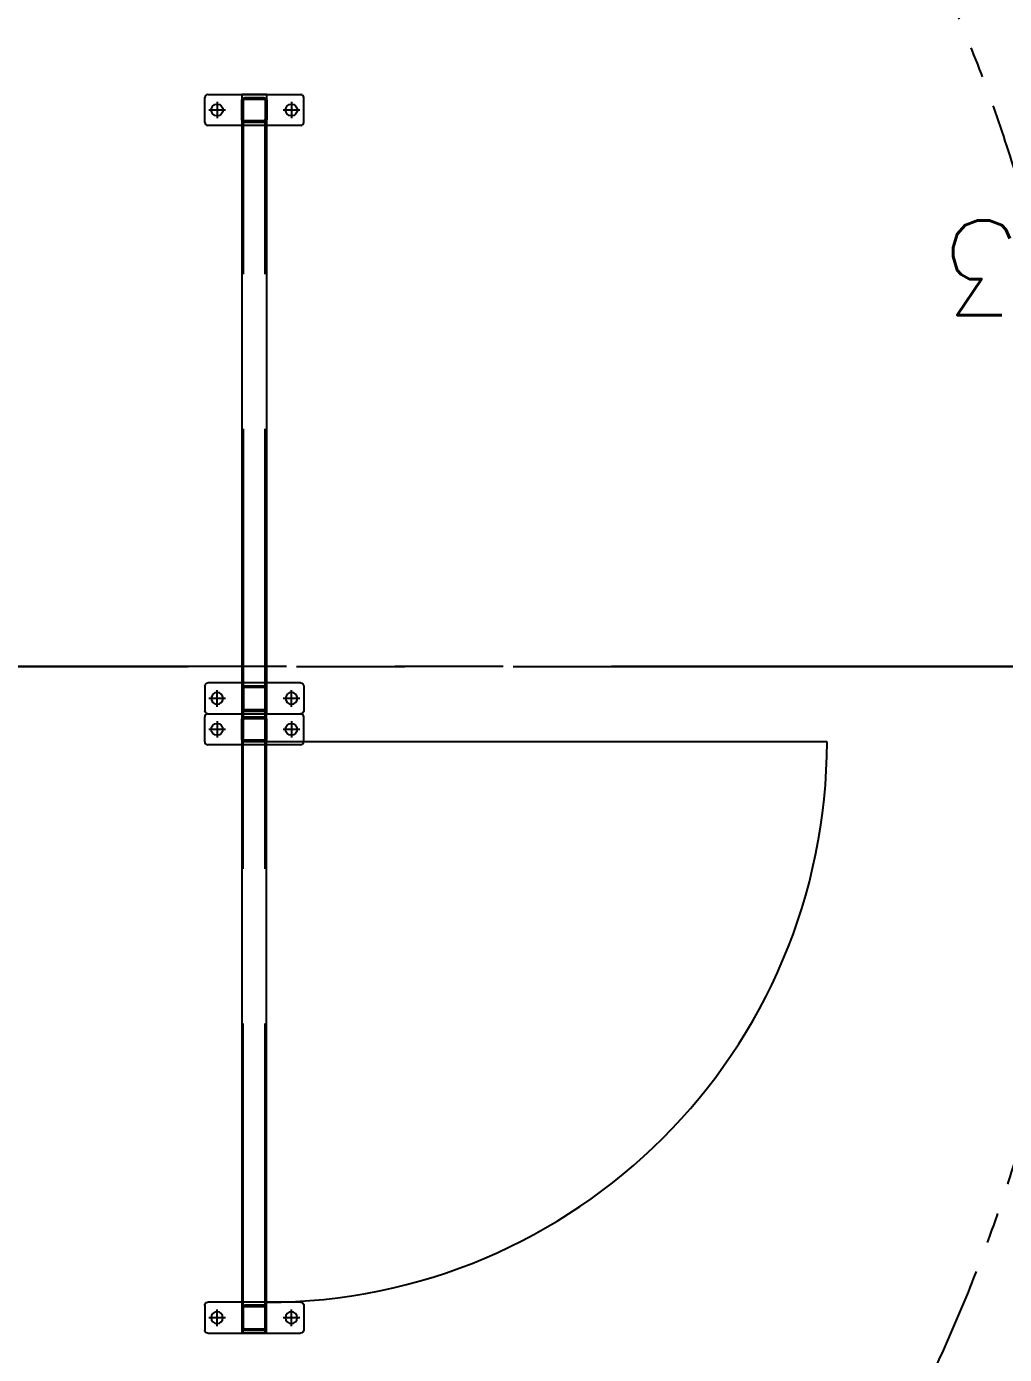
# Model space of a CAD drawing. Header units: millimetres. Extents: x 10462777 to 22643323, y 453826 to 1389191.
# Drawn here: x 11302711 to 11304290, y 596611 to 598755 of the extents above; entities that cross this region are included whole.
import ezdxf
from ezdxf.enums import TextEntityAlignment as Align

# ---------------------------------------------------------------- set-up
doc = ezdxf.new("R2010")
doc.units = ezdxf.units.MM
doc.header["$LTSCALE"] = 200
doc.header["$MEASUREMENT"] = 0
for name, pattern in [('CENTER2', [1.125, 0.75, -0.125, 0.125, -0.125]), ('HIDDEN', [3.75, 2.5, -1.25]), ('PHANTOM', [2.5, 1.25, -0.25, 0.25, -0.25, 0.25, -0.25])]:
    doc.linetypes.add(name, pattern=pattern)
doc.layers.get('0').update_dxf_attribs({"linetype": 'CONTINUOUS'})
for name, color, linetype in [('BOM-UDEF', 3, 'CONTINUOUS'), ('CL', 3, 'CONTINUOUS'), ('DV1_DEFAULT', 7, 'CONTINUOUS'), ('HL', 2, 'HIDDEN'), ('ZZ', 7, 'CONTINUOUS')]:
    doc.layers.add(name, color=color, linetype=linetype)
doc.layers.add('LAYOUT', color=8, linetype='CONTINUOUS', lineweight=25)
doc.styles.add('SEACAD_arial_ttf', font='txt.shx ', dxfattribs={"height": 0.2, "bigfont": ' whgtxt.shx'})

# ---------------------------------------------------------------- blocks, each defined once
blk = doc.blocks.new('A$C7DA30AB0')
at = {"layer": 'DV1_DEFAULT', "color": 1, "linetype": 'CENTER2', "ltscale": 7}
for p, q in [((5992.9, 3026, 0), (0, 3026, 0)), ((59.1, 3026, 0), (6052, 3026, 0))]:
    blk.add_line(p, q, dxfattribs=at)
at = {"layer": 'LAYOUT', "color": 6, "linetype": 'PHANTOM'}
blk.add_circle((3030.4, 3026, 0), 2693, dxfattribs=at)
blk = doc.blocks.new('HS_BOM', base_point=(-55.5, -107.5))
at = {"layer": 'BOM-UDEF'}
blk.add_circle((-55.5, -107.5), 0.25, dxfattribs=at)
blk = doc.blocks.new('A$C657A6F78')
at = {"layer": 'HL'}
for p, q in [((0, 15.4), (0, -15.4)), ((2.3, 15.4), (2.3, -15.4)), ((35.4, 20), (4.6, 20)), ((35.4, 17.7), (4.6, 17.7)), ((37.7, -15.4), (37.7, 15.4)), ((40, -15.4), (40, 15.4)), ((4.6, -17.7), (35.4, -17.7)), ((4.6, -20), (35.4, -20))]:
    blk.add_line(p, q, dxfattribs=at)
for centre, radius, start, end in [((4.6, 15.4), 4.6, 90, 180), ((4.6, 15.4), 2.3, 90, 180), ((35.4, 15.4), 4.6, 0, 90), ((35.4, 15.4), 2.3, 0, 90), ((4.6, -15.4), 4.6, 180, 270), ((4.6, -15.4), 2.3, 180, 270), ((35.4, -15.4), 4.6, 270, 0), ((35.4, -15.4), 2.3, 270, 0)]:
    blk.add_arc(centre, radius, start, end, dxfattribs=at)
at = {"layer": 'HL', "rotation": 270}
blk.add_blockref('HS_BOM', (20, 18.8), dxfattribs=at)
blk = doc.blocks.new('A$C3204531D')
for p, q in [((-50, -75), (-50, 75)), ((-45, 80), (-5, 80)), ((0, 75), (0, -75)), ((-45, -80), (-5, -80))]:
    blk.add_line(p, q)
for centre in [(-25, 60), (-25, -60)]:
    blk.add_circle(centre, 9.5)
for centre, start, end in [((-45, 75), 90, 180), ((-5, 75), 0, 90), ((-45, -75), 180, 270), ((-5, -75), 270, 0)]:
    blk.add_arc(centre, 5, start, end)
at = {"layer": 'CL'}
for p, q in [((-25, 46.6), (-25, 73.4)), ((-11.6, 60), (-38.4, 60)), ((-11.6, -60), (-38.4, -60)), ((-25, -73.4), (-25, -46.6))]:
    blk.add_line(p, q, dxfattribs=at)
blk = doc.blocks.new('A$C428A389A')
for p, q in [((-95, 1000), (-95, 0)), ((-95, 1000), (-55, 1000)), ((-55, 0), (-55, 1000)), ((-1000, 45), (-95, 45)), ((-95, 0), (-55, 0))]:
    blk.add_line(p, q)
blk.add_arc((-95, 45), 905, 90, 180)
at = {"layer": 'HL'}
for p, q in [((-92.7, 1000), (-92.7, 0)), ((-57.3, 1000), (-57.3, 0))]:
    blk.add_line(p, q, dxfattribs=at)
at = {"xscale": -1, "rotation": 270}
for name, p in [('A$C3204531D', (-75, 1000)), ('A$C657A6F78', (-75, 5))]:
    blk.add_blockref(name, p, dxfattribs=at)
at = {"rotation": 270}
for name, p in [('A$C657A6F78', (-75, 995)), ('A$C3204531D', (-75, 0))]:
    blk.add_blockref(name, p, dxfattribs=at)

msp = doc.modelspace()

# ---------------------------------------------------------------- linework, layer by layer
for p, q in [((11303058.38077, 598645.01969, -0.00001), (11303058.38077, 597645.01969, -0.00001)), ((11303098.38077, 598645.01969, -0.00001), (11303058.38077, 598645.01969, -0.00001)), ((11303098.38077, 597645.01969, -0.00001), (11303098.38077, 598645.01969, -0.00001)), ((11303098.38077, 597645.01969, -0.00001), (11303058.38077, 597645.01969, -0.00001))]:
    msp.add_line(p, q)
at = {"layer": 'HL'}
for p, q in [((11303060.68077, 597605.01969, -0.00001), (11303060.68077, 598605.01969, -0.00001)), ((11303096.08077, 597605.01969, -0.00001), (11303096.08077, 598605.01969, -0.00001))]:
    msp.add_line(p, q, dxfattribs=at)

# ---------------------------------------------------------------- block references
at = {"ltscale": 10, "rotation": 180}
for name, p in [('A$C7DA30AB0', (11304764.24811, 600747.76955, 0)), ('A$C428A389A', (11303003.22726, 597645.01969, 0))]:
    msp.add_blockref(name, p, dxfattribs=at)
at = {"rotation": 89.99999999999999}
for name, p in [('A$C3204531D', (11303078.38077, 598645.01969, -0.00001)), ('A$C657A6F78', (11303078.38077, 597650.01969, -0.00001))]:
    msp.add_blockref(name, p, dxfattribs=at)
at = {"xscale": -1, "rotation": 90}
for name, p in [('A$C657A6F78', (11303078.38077, 598640.01969, -0.00001)), ('A$C3204531D', (11303078.38077, 597645.01969, -0.00001))]:
    msp.add_blockref(name, p, dxfattribs=at)

# ---------------------------------------------------------------- texts
at = {"layer": 'ZZ', "color": 110, "linetype": 'Continuous', "ltscale": 25.4, "style": 'SEACAD_arial_ttf'}
msp.add_text('13', height=152.4, rotation=180, dxfattribs=at).set_placement((11304448.60728, 598289.05112, 0), align=Align.TOP_LEFT)

doc.saveas('drawing.dxf')
